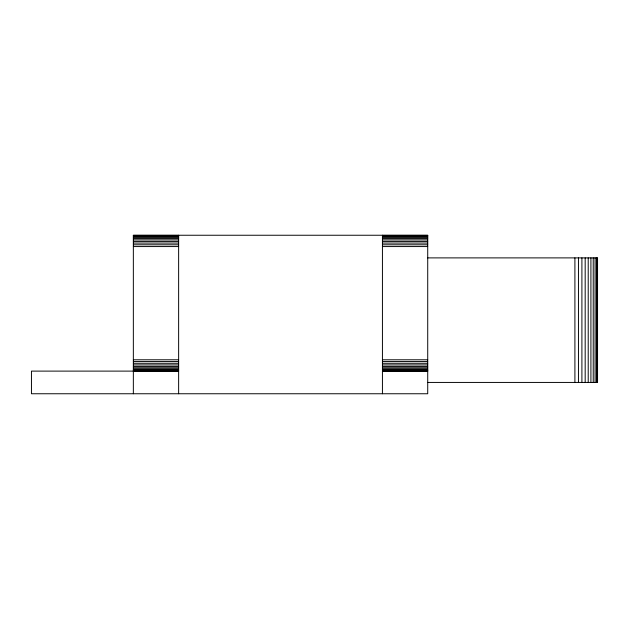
<?xml version="1.0" encoding="UTF-8"?>
<svg xmlns="http://www.w3.org/2000/svg" width="629" height="629" viewBox="0 0 629 629"><rect width="100%" height="100%" fill="white"/><g stroke="black" fill="none" stroke-linecap="round" stroke-linejoin="round"><path stroke-width="0.94" d="M133.348 235.388L178.636 235.388M382.432 235.388L427.72 235.388M133.348 235.796L178.636 235.796M382.432 235.796L427.72 235.796M133.348 236.48L178.636 236.48M382.432 236.48L427.72 236.48M133.348 237.408L178.636 237.408M382.432 237.408L427.72 237.408M133.348 238.564L178.636 238.564M382.432 238.564L427.72 238.564M133.348 239.916L178.636 239.916M382.432 239.916L427.72 239.916M133.348 241.426L178.636 241.426M382.432 241.426L427.72 241.426M133.348 243.069L178.636 243.069M382.432 243.069L427.72 243.069M133.348 244.799L178.636 244.799M382.432 244.799L427.72 244.799M133.348 246.568L178.636 246.568M382.432 246.568L427.72 246.568M427.72 257.89L597.55 257.89L597.55 382.432L427.72 382.432M133.348 359.788L178.636 359.788M382.432 359.788L427.72 359.788M133.348 361.557L178.636 361.557M382.432 361.557L427.72 361.557M133.348 363.287L178.636 363.287M382.432 363.287L427.72 363.287M133.348 364.93L178.636 364.93M382.432 364.93L427.72 364.93M133.348 366.44L178.636 366.44M382.432 366.44L427.72 366.44M133.348 367.792L178.636 367.792M382.432 367.792L427.72 367.792M133.348 368.948L178.636 368.948M382.432 368.948L427.72 368.948M133.348 369.876L178.636 369.876M382.432 369.876L427.72 369.876M133.348 370.56L178.636 370.56M382.432 370.56L427.72 370.56M133.348 370.968L178.636 370.968M382.432 370.968L427.72 370.968M178.636 371.11L31.45 371.11L31.45 393.754L427.72 393.754L427.72 235.246L133.348 235.246L133.348 393.754M382.432 371.11L427.72 371.11M597.275 257.89L597.275 382.432M596.441 257.89L596.441 382.432M595.081 257.89L595.081 382.432M593.226 257.89L593.226 382.432M590.914 257.89L590.914 382.432M588.217 257.89L588.217 382.432M585.182 257.89L585.182 382.432M581.904 257.89L581.904 382.432M578.452 257.89L578.452 382.432M574.906 257.89L574.906 382.432M382.432 235.246L382.432 393.754M178.636 235.246L178.636 393.754"/></g></svg>
